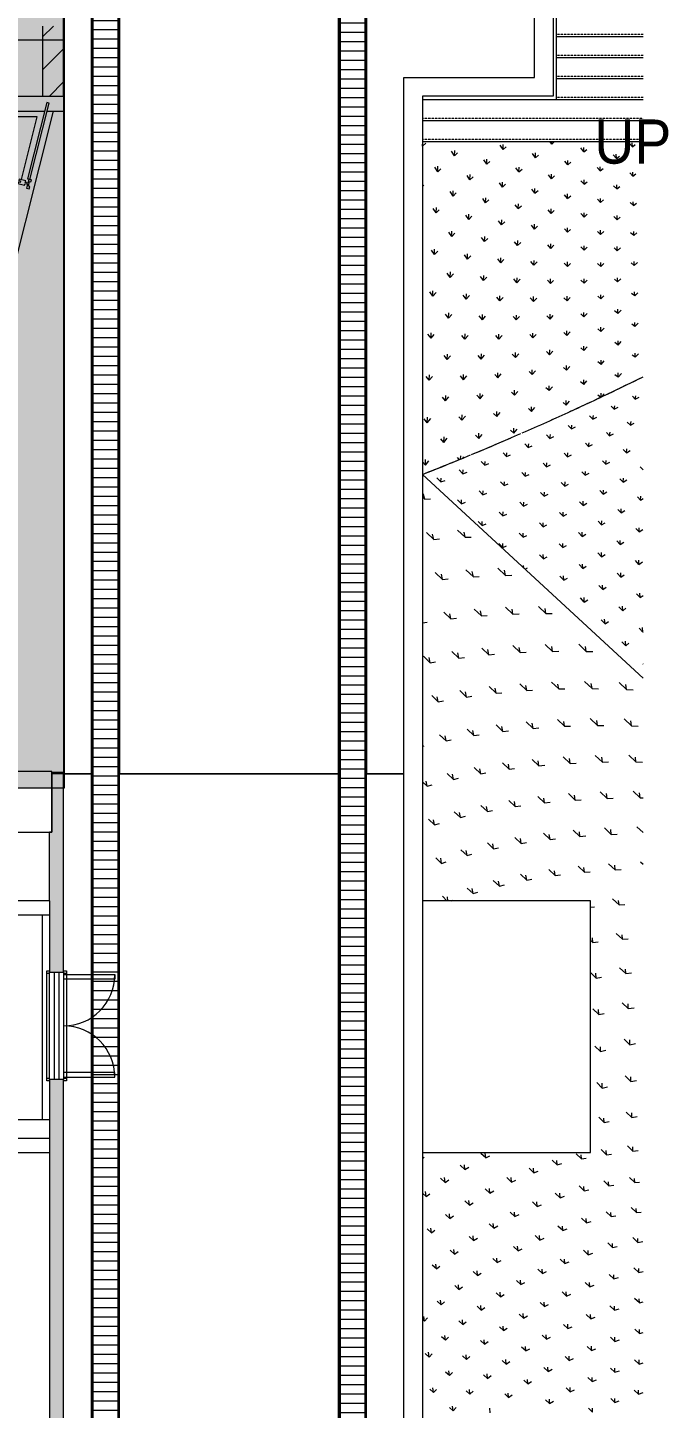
# Model space of a CAD drawing. Header units: millimetres. Extents: x -57519 to 497916, y -349472 to 446842.
# Drawn here: x 488209 to 495081, y 16939 to 31742 of the extents above; entities that cross this region are included whole.
import ezdxf

# ---------------------------------------------------------------- set-up
doc = ezdxf.new("R2010")
doc.units = ezdxf.units.MM
doc.linetypes.add('Overhead', pattern=[3.96875, 2.38125, -1.5875])
for name, color, linetype, lineweight in [('A-DETL-GENF', 92, 'Continuous', 5), ('A-DETL-THIN', 151, 'Continuous', 9), ('A-DOOR', 31, 'Continuous', 5), ('A-DOOR-FRAM', 31, 'Continuous', 5), ('A-FLOR', 192, 'Continuous', 5), ('A-FLOR-LEVL', 51, 'Continuous', 5), ('A-FLOR-PATT', 8, 'Continuous', 5), ('A-GLAZ-CURT', 52, 'Continuous', 20), ('A-GLAZ-CWMG', 51, 'Continuous', 20), ('A-WALL', 113, 'Continuous', 20), ('A-WALL-PATT', 111, 'Continuous', 20), ('Q-CASE', 31, 'Continuous', 5), ('S-COLS', 52, 'Continuous', 20), ('S-STRS', 31, 'Continuous', 5), ('S-STRS-IDEN', 31, 'Continuous', 5)]:
    doc.layers.add(name, color=color, linetype=linetype, lineweight=lineweight)
doc.styles.add('Swis721 BT', font='swiss.ttf', dxfattribs={"width": 0.9, "height": 473.035439})

# ---------------------------------------------------------------- blocks, each defined once
blk = doc.blocks.new('System Panel - _DLN__12_12mm laminated clear glass-11282538-1_F SINGLE OCCUPANCY DIAGRAM')
at = {"layer": 'A-GLAZ-CURT', "color": 191, "lineweight": 5}
for p, q in [((421, 13), (-421, 13)), ((-421, 13), (-421, -12)), ((421, -12), (421, 13)), ((-421, -12), (421, -12))]:
    blk.add_line(p, q, dxfattribs=at)
blk = doc.blocks.new('Rectangular Mullion - DLN_FRAME-11282517-1_F SINGLE OCCUPANCY DIAGRAM')
at = {"layer": 'A-GLAZ-CWMG', "color": 191, "lineweight": 5}
for p, q in [((-25, 100), (-10, 100)), ((-25, 27), (-25, 100)), ((-5, 27), (-25, 27)), ((-10, 100), (-10, 80)), ((-10, 80), (10, 80)), ((-5, 0), (-5, 27)), ((25, 27), (5, 27)), ((5, 27), (5, 0)), ((10, 80), (10, 100)), ((10, 100), (25, 100)), ((25, 100), (25, 27)), ((-50, -30), (-50, 0)), ((-50, 0), (-5, 0)), ((-25, -30), (-50, -30)), ((25, -15), (-25, -15)), ((-25, -15), (-25, -30)), ((5, 0), (50, 0)), ((25, -30), (25, -15)), ((50, -30), (25, -30)), ((50, 0), (50, -30))]:
    blk.add_line(p, q, dxfattribs=at)
blk = doc.blocks.new('DLN-Surface Channel-L1 - 300x150 _WD_-12820414-1_F SINGLE OCCUPANCY DIAGRAM')
at = {"layer": 'Q-CASE'}
h = blk.add_hatch(dxfattribs=at)
h.set_pattern_fill('FP_837', color=256, style=0, pattern_type=2)
h.set_pattern_definition([(90, (399820.45, 0), (-100, 6e-15), [])])
h.paths.add_polyline_path([(-26615, -285), (285, -285), (15, -15), (-26615, -15)], flags=0)
for p, q in [((10, -10), (-26615, -10)), ((15, -15), (-26615, -15)), ((-26615, -285), (285, -285)), ((290, -290), (-26615, -290))]:
    blk.add_line(p, q, dxfattribs=at)
blk = doc.blocks.new('DLN-Surface Channel-S1 - 300x150 _WD_-15637421-1_F SINGLE OCCUPANCY DIAGRAM')
at = {"layer": 'Q-CASE'}
h = blk.add_hatch(dxfattribs=at)
h.set_pattern_fill('FP_839', color=256, style=0, pattern_type=2)
h.set_pattern_definition([(270, (399805.45, 609.6), (100, 6e-15), [])])
h.paths.add_polyline_path([(21565, -135), (21565, 135), (-21565, 135), (-21565, -135), (20936, -135)], flags=0)
for p, q in [((-21565, 140), (21565, 140)), ((21565, 135), (-21565, 135)), ((-21565, -135), (21565, -135)), ((21565, -140), (-21565, -140))]:
    blk.add_line(p, q, dxfattribs=at)
blk = doc.blocks.new('DLN-Double Door-AP - _AP09_ 1100 x 2100 _WH_-10331310-1_F SINGLE OCCUPANCY DIAGRAM')
at = {"layer": 'A-DOOR', "color": 253}
for p, q in [((-550, 625), (-500, 625)), ((-550, 75), (-550, 625)), ((-500, 625), (-500, 75)), ((500, 625), (500, 75)), ((550, 625), (500, 625)), ((550, 75), (550, 625)), ((-575, 75), (575, 75)), ((-575, 25), (-575, 75)), ((-575, -25), (-575, 25)), ((-575, 25), (575, 25)), ((575, 75), (575, 25)), ((575, 25), (575, -25)), ((-575, -75), (-575, -25)), ((-575, -25), (575, -25)), ((575, -75), (-575, -75)), ((575, -25), (575, -75))]:
    blk.add_line(p, q, dxfattribs=at)
for centre, start, end in [((-550, 75), 0.0124, 90), ((550, 75), 90, 179.9876)]:
    blk.add_arc(centre, 550, start, end, dxfattribs=at)
at = {"layer": 'A-DOOR-FRAM', "color": 253}
for p, q in [((-590, 105), (-560, 105)), ((-590, 75), (-590, 105)), ((-575, 75), (-590, 75)), ((-560, 105), (-560, 75)), ((-560, 105), (560, 105)), ((560, 105), (590, 105)), ((560, 75), (560, 105)), ((590, 75), (575, 75)), ((590, 105), (590, 75)), ((-590, -75), (-575, -75)), ((-590, -105), (-590, -75)), ((-560, -105), (-590, -105)), ((-560, -75), (-560, -105)), ((560, -105), (-560, -105)), ((560, -105), (560, -75)), ((590, -105), (560, -105)), ((575, -75), (590, -75)), ((590, -75), (590, -105))]:
    blk.add_line(p, q, dxfattribs=at)
blk = doc.blocks.new('FP_1108-1_F SINGLE OCCUPANCY DIAGRAM')
at = {"layer": 'A-FLOR-PATT'}
for p, q in [((92639, 30473), (92641, 30521)), ((92639, 30470), (92673, 30502)), ((94024, 30494), (94004, 30520)), ((94024, 30494), (94024, 30520)), ((94024, 30494), (94056, 30520)), ((94889, 30466), (94856, 30502)), ((94889, 30466), (94888, 30507)), ((92982, 30369), (92951, 30418)), ((92982, 30369), (92984, 30426)), ((92982, 30369), (93015, 30400)), ((93504, 30435), (93472, 30482)), ((93504, 30435), (93505, 30488)), ((93504, 30435), (93537, 30464)), ((93849, 30348), (93817, 30392)), ((93849, 30348), (93850, 30399)), ((93849, 30348), (93882, 30376)), ((94370, 30412), (94337, 30452)), ((94370, 30412), (94370, 30458)), ((94370, 30412), (94402, 30437)), ((94718, 30340), (94685, 30377)), ((94718, 30340), (94717, 30384)), ((94718, 30340), (94750, 30365)), ((94889, 30466), (94921, 30488)), ((92802, 30198), (92771, 30248)), ((92802, 30198), (92804, 30256)), ((92802, 30198), (92836, 30230)), ((93327, 30277), (93295, 30324)), ((93327, 30277), (93328, 30331)), ((93327, 30277), (93360, 30307)), ((93673, 30195), (93641, 30239)), ((93673, 30195), (93674, 30247)), ((93673, 30195), (93706, 30224)), ((94196, 30272), (94164, 30312)), ((94196, 30272), (94196, 30319)), ((94196, 30272), (94229, 30299)), ((94545, 30206), (94512, 30243)), ((94545, 30206), (94544, 30251)), ((94545, 30206), (94577, 30232)), ((92639, 30038), (92654, 30053)), ((93148, 30110), (93116, 30158)), ((93148, 30110), (93149, 30166)), ((93148, 30110), (93181, 30142)), ((93495, 30033), (93463, 30078)), ((93495, 30033), (93496, 30087)), ((93495, 30033), (93529, 30064)), ((94021, 30123), (93989, 30165)), ((94021, 30123), (94022, 30173)), ((94021, 30123), (94054, 30152)), ((94371, 30063), (94338, 30101)), ((94371, 30063), (94371, 30109)), ((94371, 30063), (94403, 30090)), ((94721, 30013), (94721, 30057)), ((94895, 30151), (94861, 30186)), ((94895, 30151), (94894, 30193)), ((94895, 30151), (94927, 30176)), ((92967, 29936), (92936, 29984)), ((92967, 29936), (92969, 29994)), ((92967, 29936), (93001, 29970)), ((93316, 29864), (93284, 29909)), ((93316, 29864), (93317, 29919)), ((93845, 29967), (93812, 30009)), ((93845, 29967), (93845, 30017)), ((93845, 29967), (93878, 29997)), ((94195, 29911), (94162, 29950)), ((94195, 29911), (94195, 29959)), ((94195, 29911), (94228, 29940)), ((94547, 29866), (94547, 29912)), ((94721, 30013), (94688, 30048)), ((94721, 30013), (94754, 30040)), ((92785, 29755), (92753, 29803)), ((92785, 29755), (92787, 29813)), ((92785, 29755), (92819, 29789)), ((93316, 29864), (93350, 29896)), ((93666, 29802), (93634, 29844)), ((93666, 29802), (93667, 29854)), ((93666, 29802), (93700, 29833)), ((94018, 29751), (93985, 29790)), ((94018, 29751), (94019, 29800)), ((94018, 29751), (94051, 29781)), ((94371, 29711), (94371, 29758)), ((94547, 29866), (94514, 29902)), ((94547, 29866), (94580, 29895)), ((94900, 29834), (94866, 29866)), ((94900, 29834), (94899, 29876)), ((94900, 29834), (94932, 29861)), ((93135, 29686), (93103, 29732)), ((93135, 29686), (93136, 29743)), ((93135, 29686), (93169, 29720)), ((93486, 29629), (93454, 29672)), ((93486, 29629), (93488, 29683)), ((93486, 29629), (93520, 29662)), ((93840, 29582), (93807, 29623)), ((93840, 29582), (93840, 29634)), ((93840, 29582), (93873, 29615)), ((94371, 29711), (94338, 29748)), ((94371, 29711), (94404, 29741)), ((94725, 29683), (94692, 29717)), ((94725, 29683), (94725, 29727)), ((94725, 29683), (94758, 29712)), ((92952, 29502), (92920, 29548)), ((92952, 29502), (92954, 29559)), ((92952, 29502), (92986, 29537)), ((93305, 29448), (93273, 29492)), ((93305, 29448), (93306, 29504)), ((93305, 29448), (93339, 29483)), ((93659, 29406), (93660, 29459)), ((94194, 29548), (94161, 29585)), ((94194, 29548), (94194, 29596)), ((94194, 29548), (94227, 29579)), ((94549, 29524), (94515, 29558)), ((94549, 29524), (94549, 29570)), ((94549, 29524), (94582, 29555)), ((94905, 29514), (94871, 29544)), ((94905, 29514), (94904, 29556)), ((94905, 29514), (94938, 29543)), ((92767, 29309), (92735, 29357)), ((92767, 29309), (92769, 29369)), ((92767, 29309), (92802, 29346)), ((93121, 29260), (93123, 29317)), ((93659, 29406), (93627, 29447)), ((93659, 29406), (93693, 29440)), ((94015, 29376), (93982, 29414)), ((94015, 29376), (94015, 29426)), ((94015, 29376), (94048, 29409)), ((94371, 29357), (94338, 29392)), ((94371, 29357), (94371, 29404)), ((94371, 29357), (94405, 29389)), ((94728, 29351), (94695, 29382)), ((94728, 29351), (94728, 29395)), ((94728, 29351), (94762, 29382)), ((93121, 29260), (93089, 29305)), ((93121, 29260), (93156, 29296)), ((93477, 29222), (93445, 29264)), ((93477, 29222), (93478, 29276)), ((93477, 29222), (93511, 29257)), ((93834, 29196), (93801, 29234)), ((93834, 29196), (93835, 29247)), ((93834, 29196), (93868, 29230)), ((94192, 29182), (94159, 29217)), ((94192, 29182), (94192, 29230)), ((94192, 29182), (94226, 29215)), ((94550, 29180), (94517, 29212)), ((94550, 29180), (94550, 29226)), ((94550, 29180), (94584, 29213)), ((94909, 29191), (94875, 29220)), ((94909, 29191), (94909, 29234)), ((94909, 29191), (94943, 29223)), ((92936, 29065), (92904, 29110)), ((92936, 29065), (92938, 29123)), ((92936, 29065), (92971, 29102)), ((93293, 29031), (93261, 29073)), ((93293, 29031), (93295, 29086)), ((93293, 29031), (93328, 29067)), ((93652, 29008), (93619, 29048)), ((93652, 29008), (93653, 29061)), ((93652, 29008), (93686, 29044)), ((94011, 28998), (93978, 29034)), ((94011, 28998), (94011, 29048)), ((94011, 28998), (94045, 29033)), ((94371, 29001), (94337, 29034)), ((94371, 29001), (94371, 29048)), ((94371, 29001), (94405, 29035)), ((94731, 29016), (94697, 29046)), ((94731, 29016), (94731, 29061)), ((94731, 29016), (94765, 29050)), ((92748, 28862), (92717, 28908)), ((92748, 28862), (92751, 28921)), ((92748, 28862), (92784, 28901)), ((93107, 28832), (93075, 28874)), ((93107, 28832), (93109, 28889)), ((93107, 28832), (93142, 28870)), ((93467, 28813), (93469, 28868)), ((94552, 28833), (94551, 28879)), ((94552, 28833), (94585, 28868)), ((94914, 28866), (94879, 28893)), ((94914, 28866), (94913, 28909)), ((94914, 28866), (94947, 28900)), ((93467, 28813), (93435, 28853)), ((93467, 28813), (93502, 28850)), ((93828, 28807), (93795, 28844)), ((93828, 28807), (93829, 28859)), ((93828, 28807), (93863, 28843)), ((94190, 28813), (94156, 28847)), ((94190, 28813), (94190, 28862)), ((94190, 28813), (94224, 28849)), ((94552, 28833), (94518, 28863)), ((94734, 28679), (94733, 28723)), ((92919, 28626), (92887, 28669)), ((92919, 28626), (92922, 28684)), ((92919, 28626), (92955, 28665)), ((93281, 28611), (93248, 28651)), ((93281, 28611), (93283, 28667)), ((93281, 28611), (93316, 28649)), ((93644, 28608), (93610, 28646)), ((93644, 28608), (93645, 28661)), ((93644, 28608), (93678, 28646)), ((94007, 28618), (93973, 28653)), ((94007, 28618), (94007, 28669)), ((94007, 28618), (94041, 28655)), ((94370, 28642), (94336, 28673)), ((94370, 28642), (94370, 28689)), ((94370, 28642), (94404, 28678)), ((94734, 28679), (94699, 28706)), ((94734, 28679), (94768, 28714)), ((94917, 28538), (94917, 28582)), ((94917, 28538), (94951, 28575)), ((92730, 28412), (92697, 28457)), ((92730, 28412), (92732, 28472)), ((92730, 28412), (92765, 28453)), ((93093, 28401), (93060, 28442)), ((93093, 28401), (93095, 28458)), ((93093, 28401), (93128, 28441)), ((93457, 28402), (93424, 28440)), ((93457, 28402), (93458, 28457)), ((93457, 28402), (93492, 28441)), ((93822, 28416), (93788, 28451)), ((93822, 28416), (93823, 28468)), ((93822, 28416), (93857, 28454)), ((94187, 28443), (94153, 28475)), ((94187, 28443), (94187, 28492)), ((94187, 28443), (94222, 28481)), ((94552, 28483), (94518, 28512)), ((94552, 28483), (94552, 28530)), ((94552, 28483), (94586, 28520)), ((94917, 28538), (94883, 28563)), ((94002, 28236), (94003, 28287)), ((94002, 28236), (94037, 28275)), ((94369, 28280), (94335, 28310)), ((94369, 28280), (94369, 28328)), ((94369, 28280), (94404, 28319)), ((94736, 28339), (94701, 28365)), ((94736, 28339), (94736, 28384)), ((94736, 28339), (94770, 28377)), ((92903, 28184), (92870, 28226)), ((92903, 28184), (92905, 28243)), ((92903, 28184), (92938, 28225)), ((93269, 28188), (93235, 28227)), ((93269, 28188), (93270, 28245)), ((93269, 28188), (93304, 28229)), ((93635, 28206), (93602, 28241)), ((93635, 28206), (93636, 28259)), ((93635, 28206), (93670, 28245)), ((94002, 28236), (93968, 28269)), ((94553, 28131), (94518, 28158)), ((94553, 28131), (94553, 28178)), ((94553, 28131), (94587, 28171)), ((94921, 28208), (94886, 28231)), ((94921, 28208), (94921, 28252)), ((94921, 28208), (94955, 28246)), ((92710, 27961), (92678, 28003)), ((92710, 27961), (92713, 28021)), ((92710, 27961), (92746, 28003)), ((93078, 27968), (93045, 28008)), ((93078, 27968), (93080, 28025)), ((93078, 27968), (93114, 28010)), ((93446, 27988), (93413, 28025)), ((93446, 27988), (93448, 28043)), ((93446, 27988), (93482, 28029)), ((93815, 28022), (93781, 28055)), ((93815, 28022), (93816, 28074)), ((93815, 28022), (93850, 28063)), ((94184, 28069), (94150, 28100)), ((94184, 28069), (94184, 28119)), ((94184, 28069), (94219, 28109)), ((94738, 27996), (94703, 28020)), ((94738, 27996), (94738, 28041)), ((94738, 27996), (94772, 28036)), ((93626, 27801), (93592, 27835)), ((93626, 27801), (93627, 27854)), ((93626, 27801), (93662, 27843)), ((93997, 27851), (93963, 27882)), ((93997, 27851), (93998, 27902)), ((93997, 27851), (94032, 27893)), ((94368, 27916), (94333, 27944)), ((94368, 27916), (94368, 27965)), ((94368, 27916), (94402, 27957)), ((92885, 27741), (92852, 27781)), ((92885, 27741), (92888, 27800)), ((92885, 27741), (92921, 27784)), ((93256, 27764), (93222, 27801)), ((93256, 27764), (93257, 27820)), ((93256, 27764), (93291, 27806)), ((94180, 27694), (94146, 27722)), ((94180, 27694), (94181, 27744)), ((94180, 27694), (94216, 27736)), ((94551, 27778), (94518, 27802)), ((94553, 27778), (94553, 27824)), ((94555, 27779), (94587, 27818)), ((92690, 27507), (92657, 27548)), ((92690, 27507), (92693, 27567)), ((92690, 27507), (92727, 27551)), ((93062, 27533), (93029, 27571)), ((93062, 27533), (93065, 27591)), ((93062, 27533), (93099, 27577)), ((93435, 27572), (93401, 27607)), ((93435, 27572), (93437, 27628)), ((93435, 27572), (93471, 27616)), ((93808, 27626), (93774, 27658)), ((93808, 27626), (93809, 27678)), ((93808, 27626), (93843, 27669)), ((93242, 27337), (93244, 27394)), ((93617, 27393), (93583, 27426)), ((93617, 27393), (93618, 27447)), ((93617, 27393), (93653, 27437)), ((92867, 27295), (92834, 27334)), ((92867, 27295), (92870, 27354)), ((92867, 27295), (92904, 27340)), ((93242, 27337), (93208, 27373)), ((93242, 27337), (93278, 27382)), ((92670, 27051), (92672, 27111)), ((92670, 27051), (92707, 27097)), ((93034, 27109), (93013, 27132)), ((93047, 27115), (93049, 27153)), ((93070, 27124), (93083, 27141)), ((92670, 27051), (92639, 27087))]:
    blk.add_line(p, q, dxfattribs=at)
blk = doc.blocks.new('FP_1109-1_F SINGLE OCCUPANCY DIAGRAM')
at = {"layer": 'A-FLOR-PATT'}
for p, q in [((92662, 26686), (92640, 26707)), ((92662, 26686), (92649, 26744)), ((92662, 26686), (92725, 26691)), ((93096, 26278), (93014, 26354)), ((92760, 26255), (92680, 26330)), ((92760, 26255), (92747, 26312)), ((92760, 26255), (92822, 26260)), ((93096, 26278), (93084, 26334)), ((93096, 26278), (93160, 26281)), ((93185, 25855), (93105, 25930)), ((93185, 25855), (93173, 25910)), ((93529, 25870), (93448, 25946)), ((93529, 25870), (93518, 25925)), ((92854, 25827), (92776, 25901)), ((92854, 25827), (92842, 25884)), ((92854, 25827), (92915, 25833)), ((93185, 25855), (93248, 25858)), ((93529, 25870), (93595, 25871)), ((92944, 25403), (92867, 25475)), ((93270, 25435), (93192, 25508)), ((93270, 25435), (93259, 25490)), ((93609, 25455), (93530, 25530)), ((93609, 25455), (93599, 25509)), ((93962, 25462), (93881, 25538)), ((93962, 25462), (93953, 25516)), ((92640, 25360), (92689, 25368)), ((92944, 25403), (92932, 25459)), ((92944, 25403), (93004, 25410)), ((93270, 25435), (93332, 25440)), ((93609, 25455), (93674, 25457)), ((93962, 25462), (94030, 25462)), ((93029, 24982), (92955, 25053)), ((93029, 24982), (93018, 25038)), ((93350, 25019), (93274, 25091)), ((93350, 25019), (93340, 25074)), ((93350, 25019), (93412, 25024)), ((93685, 25043), (93607, 25117)), ((93685, 25043), (93675, 25098)), ((93685, 25043), (93749, 25046)), ((94033, 25055), (93954, 25130)), ((94033, 25055), (94024, 25109)), ((94033, 25055), (94100, 25056)), ((94395, 25054), (94314, 25131)), ((94395, 25054), (94387, 25107)), ((94395, 25054), (94464, 25053)), ((92722, 24934), (92649, 25003)), ((92722, 24934), (92710, 24990)), ((92722, 24934), (92779, 24944)), ((93029, 24982), (93089, 24990)), ((94100, 24652), (94022, 24725)), ((94457, 24656), (94377, 24731)), ((94827, 24647), (94746, 24723)), ((92808, 24513), (92737, 24581)), ((93111, 24565), (93038, 24634)), ((93111, 24565), (93100, 24620)), ((93111, 24565), (93169, 24574)), ((93427, 24606), (93353, 24677)), ((93427, 24606), (93417, 24661)), ((93427, 24606), (93488, 24612)), ((93757, 24635), (93681, 24707)), ((93757, 24635), (93747, 24689)), ((93757, 24635), (93820, 24639)), ((94100, 24652), (94091, 24705)), ((94100, 24652), (94166, 24654)), ((94457, 24656), (94449, 24709)), ((94457, 24656), (94525, 24655)), ((94827, 24647), (94820, 24699)), ((94827, 24647), (94898, 24644)), ((92808, 24513), (92797, 24569)), ((92808, 24513), (92864, 24524)), ((93824, 24230), (93750, 24301)), ((93824, 24230), (93816, 24284)), ((94163, 24252), (94086, 24324)), ((94163, 24252), (94154, 24305)), ((94514, 24261), (94437, 24334)), ((94514, 24261), (94507, 24313)), ((94880, 24257), (94800, 24332)), ((94880, 24257), (94873, 24309)), ((92891, 24096), (92821, 24162)), ((92891, 24096), (92880, 24151)), ((93189, 24152), (93117, 24220)), ((93189, 24152), (93179, 24207)), ((93189, 24152), (93246, 24161)), ((93500, 24197), (93427, 24266)), ((93500, 24197), (93490, 24251)), ((93500, 24197), (93560, 24204)), ((93824, 24230), (93887, 24235)), ((94163, 24252), (94227, 24254)), ((94514, 24261), (94582, 24261)), ((94880, 24257), (94950, 24255)), ((92640, 24036), (92658, 24041)), ((92891, 24096), (92946, 24107)), ((93569, 23791), (93497, 23859)), ((93569, 23791), (93560, 23845)), ((93888, 23828), (93815, 23897)), ((93888, 23828), (93880, 23881)), ((93888, 23828), (93949, 23834)), ((94221, 23854), (94147, 23925)), ((94221, 23854), (94214, 23907)), ((94221, 23854), (94285, 23858)), ((94568, 23869), (94492, 23940)), ((94568, 23869), (94561, 23920)), ((94568, 23869), (94635, 23870)), ((94928, 23870), (94851, 23943)), ((94928, 23870), (94922, 23921)), ((94928, 23870), (94997, 23869)), ((92970, 23683), (92902, 23747)), ((92970, 23683), (92960, 23737)), ((92970, 23683), (93024, 23695)), ((93263, 23743), (93193, 23809)), ((93263, 23743), (93253, 23797)), ((93263, 23743), (93319, 23753)), ((93569, 23791), (93627, 23799)), ((92689, 23609), (92640, 23655)), ((92689, 23609), (92678, 23664)), ((92689, 23609), (92741, 23624)), ((94618, 23479), (94543, 23550)), ((94973, 23486), (94897, 23558)), ((93334, 23339), (93266, 23404)), ((93334, 23339), (93325, 23393)), ((93634, 23391), (93565, 23457)), ((93634, 23391), (93626, 23444)), ((93634, 23391), (93692, 23399)), ((93948, 23431), (93877, 23499)), ((93948, 23431), (93940, 23483)), ((93948, 23431), (94009, 23437)), ((94276, 23461), (94203, 23530)), ((94276, 23461), (94269, 23513)), ((94276, 23461), (94339, 23465)), ((94618, 23479), (94611, 23531)), ((94618, 23479), (94683, 23481)), ((94973, 23486), (94967, 23537)), ((94973, 23486), (95005, 23486)), ((92769, 23195), (92703, 23257)), ((92769, 23195), (92758, 23250)), ((93045, 23274), (92978, 23336)), ((93045, 23274), (93035, 23328)), ((93045, 23274), (93098, 23287)), ((93334, 23339), (93389, 23350)), ((92769, 23195), (92820, 23210)), ((94006, 23039), (93936, 23105)), ((94327, 23071), (94256, 23139)), ((94327, 23071), (94321, 23122)), ((94663, 23093), (94591, 23162)), ((94663, 23093), (94658, 23144)), ((94663, 23093), (94728, 23096)), ((95005, 23112), (94939, 23175)), ((93401, 22938), (93334, 23001)), ((93401, 22938), (93392, 22991)), ((93401, 22938), (93455, 22950)), ((93697, 22996), (93629, 23060)), ((93697, 22996), (93689, 23048)), ((93697, 22996), (93754, 23005)), ((94006, 23039), (93998, 23091)), ((94006, 23039), (94065, 23046)), ((94327, 23071), (94389, 23076)), ((92844, 22782), (92780, 22843)), ((92844, 22782), (92834, 22837)), ((92844, 22782), (92894, 22798)), ((93116, 22866), (93051, 22928)), ((93116, 22866), (93107, 22920)), ((93116, 22866), (93168, 22881)), ((93756, 22603), (93689, 22666)), ((93756, 22603), (93748, 22655)), ((94060, 22653), (93992, 22717)), ((94060, 22653), (94053, 22704)), ((94060, 22653), (94118, 22661)), ((94376, 22688), (94307, 22754)), ((94376, 22688), (94370, 22738)), ((94376, 22688), (94437, 22693)), ((94706, 22712), (94635, 22779)), ((94706, 22712), (94701, 22762)), ((94706, 22712), (94770, 22715)), ((95005, 22769), (94978, 22795)), ((93181, 22458), (93118, 22518)), ((93181, 22458), (93173, 22512)), ((93463, 22537), (93398, 22599)), ((93463, 22537), (93455, 22591)), ((93463, 22537), (93517, 22551)), ((93756, 22603), (93812, 22614)), ((92901, 22382), (92852, 22431)), ((92912, 22382), (92905, 22425)), ((92949, 22382), (92963, 22387)), ((93181, 22458), (93233, 22473)), ((94747, 22337), (94677, 22403)), ((94747, 22337), (94742, 22386)), ((94439, 22312), (94483, 22317)), ((94747, 22337), (94809, 22341)), ((94465, 21934), (94439, 21958)), ((94465, 21934), (94460, 21984)), ((94465, 21934), (94524, 21942)), ((94785, 21968), (94717, 22032)), ((94785, 21968), (94780, 22017)), ((94785, 21968), (94846, 21973)), ((94819, 21600), (94753, 21663)), ((94819, 21600), (94815, 21649)), ((94501, 21553), (94439, 21611)), ((94501, 21553), (94496, 21604)), ((94501, 21553), (94560, 21563)), ((94819, 21600), (94880, 21607)), ((94528, 21161), (94465, 21222)), ((94528, 21161), (94525, 21214)), ((94528, 21161), (94587, 21174)), ((94846, 21225), (94781, 21287)), ((94846, 21225), (94843, 21276)), ((94846, 21225), (94907, 21235)), ((94863, 20837), (94801, 20898)), ((94863, 20837), (94862, 20889)), ((94548, 20764), (94487, 20824)), ((94548, 20764), (94546, 20816)), ((94548, 20764), (94606, 20778)), ((94863, 20837), (94924, 20850)), ((94567, 20374), (94508, 20433)), ((94874, 20443), (94813, 20503)), ((94874, 20443), (94873, 20495)), ((94874, 20443), (94934, 20456)), ((94567, 20374), (94564, 20425)), ((94567, 20374), (94623, 20386)), ((94588, 20005), (94530, 20063)), ((94588, 20005), (94585, 20052)), ((94588, 20005), (94642, 20014)), ((94883, 20057), (94824, 20116)), ((94883, 20057), (94882, 20107)), ((94883, 20057), (94941, 20068)), ((94613, 19658), (94556, 19715)), ((94613, 19658), (94610, 19703)), ((94896, 19696), (94838, 19754)), ((94896, 19696), (94894, 19742)), ((94896, 19696), (94951, 19703)), ((92640, 19622), (92657, 19634)), ((93094, 19499), (93044, 19547)), ((93094, 19499), (93088, 19550)), ((93318, 19624), (93266, 19673)), ((93318, 19624), (93312, 19675)), ((93318, 19624), (93361, 19646)), ((94084, 19550), (94030, 19602)), ((94084, 19550), (94080, 19597)), ((94084, 19550), (94132, 19564)), ((94344, 19614), (94288, 19668)), ((94344, 19614), (94340, 19659)), ((94344, 19614), (94393, 19623)), ((94613, 19658), (94665, 19666)), ((92881, 19361), (92832, 19407)), ((92881, 19361), (92874, 19413)), ((93094, 19499), (93135, 19524)), ((93593, 19364), (93542, 19413)), ((93593, 19364), (93588, 19413)), ((93834, 19466), (93781, 19516)), ((93834, 19466), (93829, 19514)), ((93834, 19466), (93880, 19483)), ((94914, 19360), (94858, 19416)), ((94914, 19360), (94911, 19403)), ((92679, 19212), (92640, 19248)), ((92679, 19212), (92672, 19264)), ((92881, 19361), (92920, 19388)), ((93362, 19247), (93312, 19294)), ((93362, 19247), (93357, 19297)), ((93362, 19247), (93405, 19270)), ((93593, 19364), (93638, 19385)), ((94116, 19198), (94063, 19248)), ((94116, 19198), (94112, 19245)), ((94373, 19273), (94319, 19325)), ((94373, 19273), (94369, 19318)), ((94373, 19273), (94422, 19284)), ((94638, 19326), (94583, 19380)), ((94638, 19326), (94635, 19369)), ((94638, 19326), (94689, 19333)), ((94914, 19360), (94967, 19365)), ((92679, 19212), (92716, 19241)), ((93142, 19117), (93093, 19163)), ((93142, 19117), (93136, 19167)), ((93142, 19117), (93183, 19142)), ((93868, 19105), (93817, 19153)), ((93868, 19105), (93864, 19152)), ((93868, 19105), (93914, 19123)), ((94116, 19198), (94163, 19213)), ((92933, 18975), (92886, 19019)), ((92933, 18975), (92927, 19026)), ((92933, 18975), (92972, 19002)), ((93630, 18995), (93580, 19042)), ((93630, 18995), (93626, 19044)), ((93630, 18995), (93674, 19017)), ((94397, 18930), (94344, 18980)), ((94397, 18930), (94394, 18976)), ((94661, 18995), (94607, 19047)), ((94661, 18995), (94658, 19039)), ((94661, 18995), (94711, 19005)), ((94933, 19038), (94878, 19092)), ((94933, 19038), (94930, 19081)), ((94933, 19038), (94985, 19044)), ((92736, 18821), (92689, 18864)), ((92736, 18821), (92728, 18872)), ((92736, 18821), (92772, 18851)), ((93403, 18873), (93354, 18918)), ((93403, 18873), (93398, 18922)), ((93403, 18873), (93445, 18897)), ((94143, 18845), (94091, 18894)), ((94143, 18845), (94139, 18892)), ((94143, 18845), (94190, 18863)), ((94397, 18930), (94446, 18944)), ((93187, 18738), (93140, 18782)), ((93187, 18738), (93181, 18788)), ((93187, 18738), (93227, 18764)), ((93664, 18629), (93615, 18674)), ((93664, 18629), (93659, 18677)), ((93898, 18744), (93848, 18791)), ((93898, 18744), (93894, 18792)), ((93898, 18744), (93943, 18764)), ((94678, 18663), (94626, 18713)), ((94678, 18663), (94676, 18707)), ((94678, 18663), (94728, 18675)), ((94948, 18719), (94895, 18771)), ((94948, 18719), (94947, 18761)), ((94948, 18719), (95000, 18727)), ((92983, 18592), (92936, 18635)), ((92983, 18592), (92976, 18642)), ((92983, 18592), (93020, 18620)), ((93441, 18502), (93393, 18546)), ((93441, 18502), (93436, 18551)), ((93441, 18502), (93482, 18526)), ((93664, 18629), (93707, 18651)), ((94165, 18493), (94115, 18540)), ((94165, 18493), (94162, 18539)), ((94165, 18493), (94212, 18512)), ((94417, 18586), (94366, 18635)), ((94417, 18586), (94415, 18632)), ((94417, 18586), (94465, 18602)), ((92789, 18434), (92744, 18475)), ((92789, 18434), (92782, 18485)), ((92789, 18434), (92824, 18464)), ((93229, 18364), (93183, 18406)), ((93229, 18364), (93224, 18413)), ((93229, 18364), (93268, 18390)), ((93924, 18385), (93875, 18431)), ((93924, 18385), (93921, 18433)), ((93924, 18385), (93968, 18406)), ((94691, 18328), (94640, 18376)), ((94691, 18328), (94690, 18372)), ((94959, 18396), (94906, 18446)), ((94959, 18396), (94958, 18439)), ((94959, 18396), (95005, 18405)), ((93029, 18213), (92984, 18255)), ((93029, 18213), (93023, 18263)), ((93029, 18213), (93066, 18242)), ((93694, 18266), (93647, 18310)), ((93694, 18266), (93690, 18314)), ((93694, 18266), (93736, 18289)), ((94432, 18242), (94382, 18289)), ((94432, 18242), (94430, 18288)), ((94432, 18242), (94480, 18259)), ((94691, 18328), (94741, 18342)), ((92838, 18050), (92795, 18090)), ((92838, 18050), (92832, 18101)), ((92838, 18050), (92873, 18082)), ((93476, 18136), (93430, 18178)), ((93476, 18136), (93471, 18184)), ((93476, 18136), (93516, 18161)), ((93947, 18030), (93899, 18074)), ((93947, 18030), (93944, 18077)), ((94184, 18142), (94135, 18188)), ((94184, 18142), (94181, 18188)), ((94184, 18142), (94229, 18162)), ((94965, 18070), (94913, 18118)), ((94965, 18070), (94964, 18113)), ((94965, 18070), (95005, 18080)), ((92659, 17875), (92652, 17926)), ((93268, 17993), (93224, 18035)), ((93268, 17993), (93263, 18042)), ((93268, 17993), (93307, 18021)), ((93722, 17908), (93676, 17951)), ((93722, 17908), (93718, 17955)), ((93722, 17908), (93763, 17932)), ((93947, 18030), (93990, 18052)), ((94443, 17899), (94395, 17945)), ((94443, 17899), (94442, 17945)), ((94443, 17899), (94490, 17918)), ((94699, 17992), (94649, 18039)), ((94699, 17992), (94698, 18036)), ((94699, 17992), (94748, 18008)), ((92659, 17875), (92640, 17892)), ((92659, 17875), (92692, 17909)), ((93072, 17838), (93028, 17878)), ((93072, 17838), (93066, 17888)), ((93072, 17838), (93108, 17868)), ((93508, 17774), (93463, 17815)), ((93508, 17774), (93504, 17822)), ((93508, 17774), (93547, 17800)), ((94199, 17795), (94152, 17839)), ((94199, 17795), (94197, 17841)), ((94199, 17795), (94244, 17815)), ((94965, 17742), (94915, 17789)), ((94965, 17742), (94965, 17785)), ((92885, 17670), (92843, 17708)), ((92885, 17670), (92879, 17720)), ((92885, 17670), (92919, 17702)), ((93304, 17626), (93261, 17666)), ((93304, 17626), (93300, 17675)), ((93304, 17626), (93342, 17655)), ((93968, 17681), (93922, 17723)), ((93968, 17681), (93965, 17727)), ((93968, 17681), (94010, 17703)), ((94702, 17657), (94654, 17702)), ((94702, 17657), (94702, 17701)), ((94702, 17657), (94751, 17674)), ((94965, 17742), (95005, 17753)), ((92709, 17490), (92668, 17528)), ((92709, 17490), (92702, 17541)), ((92709, 17490), (92741, 17525)), ((93111, 17465), (93069, 17503)), ((93111, 17465), (93106, 17514)), ((93111, 17465), (93147, 17496)), ((93747, 17555), (93702, 17596)), ((93747, 17555), (93744, 17601)), ((93747, 17555), (93788, 17579)), ((94213, 17454), (94167, 17496)), ((94213, 17454), (94211, 17499)), ((94213, 17454), (94257, 17475)), ((94452, 17560), (94404, 17604)), ((94452, 17560), (94451, 17605)), ((94452, 17560), (94498, 17579)), ((92928, 17291), (92887, 17328)), ((92928, 17291), (92922, 17341)), ((92928, 17291), (92961, 17324)), ((93537, 17414), (93493, 17454)), ((93537, 17414), (93533, 17462)), ((93537, 17414), (93576, 17442)), ((93986, 17336), (93941, 17377)), ((93986, 17336), (93984, 17381)), ((93986, 17336), (94028, 17359)), ((94703, 17326), (94656, 17370)), ((94703, 17326), (94703, 17369)), ((94703, 17326), (94751, 17343)), ((94961, 17415), (94913, 17460)), ((94961, 17415), (94962, 17458)), ((94961, 17415), (95005, 17428)), ((93337, 17260), (93294, 17298)), ((93337, 17260), (93333, 17308)), ((93337, 17260), (93374, 17290)), ((93769, 17203), (93726, 17243)), ((93769, 17203), (93766, 17250)), ((93769, 17203), (93809, 17229)), ((94458, 17228), (94412, 17270)), ((94458, 17228), (94457, 17271)), ((94458, 17228), (94503, 17247)), ((92756, 17108), (92716, 17144)), ((92756, 17108), (92750, 17158)), ((92756, 17108), (92787, 17143)), ((93147, 17092), (93106, 17129)), ((93147, 17092), (93142, 17141)), ((93147, 17092), (93181, 17124)), ((93562, 17055), (93520, 17094)), ((93562, 17055), (93559, 17103)), ((93562, 17055), (93600, 17084)), ((94001, 16992), (93958, 17032)), ((94001, 16992), (93999, 17038)), ((94224, 17117), (94180, 17158)), ((94224, 17117), (94223, 17162)), ((94224, 17117), (94268, 17139)), ((94703, 17001), (94657, 17044)), ((94703, 17001), (94703, 17044)), ((94955, 17092), (94908, 17136)), ((94955, 17092), (94956, 17134)), ((94955, 17092), (95004, 17108)), ((92967, 16913), (92927, 16950)), ((92967, 16913), (92962, 16963)), ((92967, 16913), (93000, 16948)), ((93365, 16893), (93361, 16942)), ((94001, 16992), (94042, 17017)), ((94463, 16899), (94418, 16940)), ((94463, 16899), (94462, 16942)), ((94703, 17001), (94749, 17019))]:
    blk.add_line(p, q, dxfattribs=at)
blk = doc.blocks.new('FP_1110-1_F SINGLE OCCUPANCY DIAGRAM')
at = {"layer": 'A-FLOR-PATT'}
for p, q in [((94694, 27652), (94661, 27684)), ((94694, 27652), (94701, 27689)), ((94921, 27760), (94889, 27790)), ((94921, 27760), (94928, 27795)), ((94921, 27760), (94963, 27780)), ((94465, 27546), (94431, 27579)), ((94465, 27546), (94472, 27583)), ((94465, 27546), (94508, 27566)), ((94694, 27652), (94736, 27672)), ((94235, 27441), (94201, 27477)), ((94235, 27441), (94241, 27480)), ((94235, 27441), (94278, 27461)), ((94645, 27366), (94611, 27400)), ((94645, 27366), (94651, 27405)), ((94645, 27366), (94687, 27387)), ((94868, 27481), (94835, 27513)), ((94868, 27481), (94875, 27519)), ((94868, 27481), (94910, 27502)), ((93772, 27241), (93736, 27279)), ((93772, 27241), (93778, 27280)), ((93772, 27241), (93816, 27259)), ((94004, 27339), (93969, 27376)), ((94004, 27339), (94010, 27379)), ((94004, 27339), (94048, 27358)), ((94419, 27252), (94385, 27288)), ((94419, 27252), (94425, 27292)), ((94419, 27252), (94462, 27274)), ((93306, 27051), (93267, 27092)), ((93306, 27051), (93310, 27092)), ((93540, 27145), (93502, 27184)), ((93540, 27145), (93544, 27185)), ((93540, 27145), (93584, 27162)), ((94194, 27142), (94158, 27179)), ((94194, 27142), (94198, 27182)), ((94194, 27142), (94236, 27162)), ((94605, 27062), (94570, 27098)), ((94605, 27062), (94609, 27103)), ((94825, 27184), (94791, 27218)), ((94825, 27184), (94830, 27225)), ((94825, 27184), (94866, 27207)), ((93072, 26960), (93032, 27002)), ((93072, 26960), (93075, 27001)), ((93072, 26960), (93116, 26977)), ((93306, 27051), (93350, 27068)), ((93741, 26932), (93703, 26972)), ((93741, 26932), (93744, 26974)), ((93741, 26932), (93784, 26951)), ((93968, 27035), (93931, 27074)), ((93968, 27035), (93972, 27076)), ((93968, 27035), (94010, 27055)), ((94384, 26943), (94348, 26980)), ((94384, 26943), (94388, 26984)), ((94384, 26943), (94425, 26965)), ((94605, 27062), (94646, 27084)), ((95005, 27002), (94972, 27035)), ((92836, 26871), (92794, 26914)), ((92836, 26871), (92838, 26913)), ((92836, 26871), (92880, 26887)), ((93514, 26832), (93475, 26873)), ((93514, 26832), (93517, 26874)), ((93514, 26832), (93556, 26851)), ((94164, 26828), (94127, 26867)), ((94164, 26828), (94167, 26871)), ((94164, 26828), (94205, 26849)), ((94791, 26869), (94756, 26905)), ((94791, 26869), (94795, 26912)), ((94791, 26869), (94831, 26894)), ((93056, 26638), (93015, 26681)), ((93056, 26638), (93057, 26681)), ((93056, 26638), (93099, 26655)), ((93286, 26734), (93245, 26776)), ((93286, 26734), (93288, 26777)), ((93286, 26734), (93328, 26752)), ((93723, 26612), (93683, 26653)), ((93723, 26612), (93724, 26655)), ((93943, 26719), (93905, 26759)), ((93943, 26719), (93946, 26761)), ((93943, 26719), (93985, 26739)), ((94361, 26620), (94324, 26659)), ((94361, 26620), (94363, 26664)), ((94576, 26742), (94540, 26779)), ((94576, 26742), (94579, 26785)), ((94576, 26742), (94616, 26765)), ((94978, 26675), (94943, 26712)), ((94978, 26675), (94981, 26719)), ((94978, 26675), (95005, 26693)), ((93501, 26507), (93460, 26549)), ((93501, 26507), (93502, 26551)), ((93501, 26507), (93542, 26526)), ((93723, 26612), (93764, 26632)), ((94147, 26504), (94109, 26544)), ((94147, 26504), (94148, 26547)), ((94147, 26504), (94187, 26525)), ((94361, 26620), (94401, 26643)), ((94768, 26539), (94732, 26577)), ((94768, 26539), (94770, 26584)), ((94768, 26539), (94807, 26564)), ((93278, 26403), (93236, 26447)), ((93278, 26403), (93278, 26448)), ((93278, 26403), (93320, 26422)), ((93933, 26390), (93893, 26432)), ((93933, 26390), (93933, 26435)), ((93933, 26390), (93973, 26411)), ((94560, 26411), (94522, 26450)), ((94560, 26411), (94561, 26455)), ((94560, 26411), (94599, 26434)), ((94962, 26335), (94925, 26374)), ((94962, 26335), (94963, 26381)), ((94962, 26335), (95000, 26362)), ((93501, 26167), (93459, 26211)), ((93501, 26167), (93500, 26213)), ((93717, 26278), (93677, 26321)), ((93717, 26278), (93717, 26323)), ((93717, 26278), (93758, 26299)), ((94144, 26167), (94104, 26209)), ((94144, 26167), (94144, 26213)), ((94352, 26288), (94313, 26328)), ((94352, 26288), (94352, 26332)), ((94352, 26288), (94391, 26310)), ((94759, 26200), (94722, 26240)), ((94759, 26200), (94760, 26245)), ((94759, 26200), (94797, 26225)), ((93501, 26167), (93541, 26188)), ((93935, 26048), (93894, 26091)), ((93935, 26048), (93934, 26094)), ((93935, 26048), (93974, 26070)), ((94144, 26167), (94183, 26190)), ((94558, 26070), (94519, 26111)), ((94558, 26070), (94557, 26116)), ((94558, 26070), (94596, 26094)), ((93724, 25950), (93723, 25977)), ((93738, 25937), (93764, 25952)), ((94357, 25943), (94317, 25985)), ((94357, 25943), (94355, 25990)), ((94357, 25943), (94394, 25967)), ((94960, 25988), (94923, 26028)), ((94960, 25988), (94960, 26034)), ((94960, 25988), (94997, 26014)), ((94154, 25817), (94113, 25860)), ((94154, 25817), (94152, 25864)), ((94154, 25817), (94192, 25840)), ((94571, 25717), (94530, 25760)), ((94571, 25717), (94568, 25765)), ((94765, 25851), (94727, 25892)), ((94765, 25851), (94764, 25898)), ((94765, 25851), (94802, 25876)), ((93983, 25711), (93989, 25714)), ((94374, 25584), (94333, 25628)), ((94374, 25584), (94371, 25632)), ((94571, 25717), (94607, 25742)), ((94974, 25631), (94935, 25672)), ((94974, 25631), (94971, 25679)), ((94974, 25631), (95005, 25654)), ((94374, 25584), (94411, 25609)), ((94786, 25490), (94745, 25533)), ((94786, 25490), (94782, 25539)), ((94786, 25490), (94821, 25517)), ((94596, 25350), (94554, 25394)), ((94596, 25350), (94592, 25399)), ((94596, 25350), (94632, 25376)), ((95002, 25262), (94961, 25305)), ((95002, 25262), (94998, 25312)), ((95002, 25262), (95005, 25264)), ((94819, 25114), (94777, 25158)), ((94819, 25114), (94814, 25165)), ((94819, 25114), (94853, 25142)), ((95005, 24917), (95001, 24921))]:
    blk.add_line(p, q, dxfattribs=at)

msp = doc.modelspace()

# ---------------------------------------------------------------- hatches: boundary and pattern name
at = {"layer": 'A-DETL-GENF', "transparency": 33554585}
msp.add_hatch(color=201, dxfattribs=at).paths.add_polyline_path([(488604.7, 23590.5), (488604.7, 34332.5), (487469.7, 34332.5), (487469.7, 39682.5), (486244.7, 39682.5), (486244.7, 52007.5), (462944.7, 52007.5), (462944.7, 45707.5), (437594.7, 45707.5), (437594.7, 33907.5), (444694.7, 33907.5), (444694.7, 31607.5), (476494.7, 31607.5), (476494.7, 29767.5), (475294.7, 29767.5), (475294.7, 27367.5), (476494.7, 27367.5), (476494.7, 26157.5), (478644.7, 26157.5), (478644.7, 23590.5), (487915.4, 23590.5)], flags=0)
at = {"layer": 'A-WALL-PATT', "lineweight": 5}
h = msp.add_hatch(dxfattribs=at)
h.set_pattern_fill('FP_843', color=253, style=0, pattern_type=2)
h.set_pattern_definition([(45, (399805.45, 0), (-176.7767, 176.7767), [])])
h.paths.add_polyline_path([(488594.7, 31007.5), (488594.7, 31757.5), (488369.7, 31757.5), (488369.7, 31007.5)], flags=0)
h.paths.add_polyline_path([(488369.7, 33732.5), (488594.7, 33732.5), (488594.7, 34107.5), (488369.7, 34107.5), (488369.7, 33957.5)], flags=0)
at = {"layer": 'A-WALL-PATT', "lineweight": 5, "transparency": 33554432}
h = msp.add_hatch(color=253, dxfattribs=at)
h.paths.add_polyline_path([(488444.7, 15724.2), (488594.7, 15724.2), (488594.7, 20464.8), (488444.7, 20464.8), (488444.7, 16624.7)], flags=0)
h.paths.add_polyline_path([(488544.7, 21614.8), (488594.7, 21614.8), (488594.7, 23740.5), (488469.7, 23740.5), (488469.7, 23115.8), (488444.7, 23115.8), (488444.7, 21614.8), (488494.7, 21614.8)], flags=0)

# ---------------------------------------------------------------- linework, layer by layer
at = {"layer": 'A-DETL-THIN', "lineweight": 5}
for p, q in [((488604.7, 23590.5), (488604.7, 34332.5)), ((478644.7, 23590.5), (488604.7, 23590.5))]:
    msp.add_line(p, q, dxfattribs=at)
at = {"layer": 'A-FLOR', "color": 253}
for p, q in [((491544.7, 23740.5), (491544.7, 48707.7)), ((491844.7, 48707.7), (491844.7, 23740.5)), ((489194.7, 34632.5), (489194.7, 23740.5)), ((488894.7, 23740.5), (488894.7, 34332.5)), ((488594.7, 23740.5), (488894.7, 23740.5)), ((489194.7, 23740.5), (491544.7, 23740.5)), ((491844.7, 23740.5), (492244.7, 23740.5))]:
    msp.add_line(p, q, dxfattribs=at)
at = {"layer": 'A-FLOR', "color": 191}
msp.add_line((488594.7, 31007.5), (488594.7, 23593.1), dxfattribs=at)
at = {"layer": 'A-FLOR'}
for p, q in [((488481.8, 30847.5), (487368, 26419)), ((487621.7, 30847.5), (488391.6, 30847.5)), ((488417.4, 30847.5), (488594.7, 30847.5)), ((488311.3, 30784.5), (487621.7, 30784.5)), ((488142.4, 30113.1), (488311.3, 30784.5)), ((494810.5, 24767.3), (492444.7, 26952.9)), ((488594.7, 23755.5), (488469.7, 23755.5)), ((488594.7, 21629.8), (488594.7, 23590.5)), ((488444.7, 22382.3), (488444.7, 23115.8)), ((494244.7, 22382.3), (492444.7, 22382.3)), ((494244.7, 19682.3), (494244.7, 22382.3)), ((487244.7, 22232.3), (488444.7, 22232.3)), ((488369.7, 20033.8), (488369.7, 22232.3)), ((488444.7, 22232.3), (488444.7, 21629.8)), ((488444.7, 20449.8), (488444.7, 20033.8)), ((488594.7, 14624.2), (488594.7, 20449.8)), ((488444.7, 20033.8), (487244.7, 20033.8)), ((492444.7, 19682.3), (494244.7, 19682.3))]:
    msp.add_line(p, q, dxfattribs=at)
for start, end in [(294.69356, 296.22826), (295.7765, 296.2282), (294.66706, 295.75667), (293.61063, 294.6669), (293.61062, 294.66478), (292.52769, 293.5773), (292.52768, 293.35873), (291.49203, 292.2732), (291.49235, 292.50693)]:
    msp.add_arc((480973.4, 56086.5), 31310.7, start, end, dxfattribs=at)
at = {"layer": 'A-FLOR-LEVL', "color": 191}
for p in [(488604.7, 23740.5), (488594.7, 23593.1)]:
    msp.add_line(p, (488594.7, 23740.5), dxfattribs=at)
at = {"layer": 'A-FLOR-LEVL', "color": 253}
for p, q in [((488894.7, 23740.5), (488604.7, 23740.5)), ((488894.7, 15724.2), (488894.7, 23740.5)), ((491544.7, 23740.5), (489194.7, 23740.5)), ((489194.7, 15724.2), (489194.7, 23740.5)), ((491544.7, 15724.2), (491544.7, 23740.5)), ((492244.7, 23740.5), (491844.7, 23740.5)), ((491844.7, 15724.2), (491844.7, 23740.5)), ((488594.7, 21629.8), (488594.7, 23590.5)), ((488594.7, 18103.4), (488594.7, 20449.8))]:
    msp.add_line(p, q, dxfattribs=at)
at = {"layer": 'A-WALL', "color": 253, "lineweight": 5}
for p, q in [((493644.7, 31207.5), (493644.7, 45156.9)), ((493844.7, 32607.5), (493844.7, 31007.5)), ((492244.7, 31207.5), (493644.7, 31207.5)), ((492244.7, 4857.5), (492244.7, 31207.5)), ((493844.7, 31007.5), (492444.7, 31007.5)), ((492444.7, 31007.5), (492444.7, 4657.5)), ((488469.7, 23740.5), (488469.7, 23115.8)), ((488594.7, 21629.8), (488594.7, 23590.5)), ((488469.7, 23115.8), (488444.7, 23115.8)), ((488444.7, 22382.3), (487244.7, 22382.3)), ((488444.7, 22382.3), (488444.7, 22232.3)), ((488444.7, 21614.8), (488594.7, 21614.8)), ((488594.7, 20464.8), (488444.7, 20464.8)), ((488594.7, 15724.2), (488594.7, 20449.8)), ((488444.7, 20033.8), (488444.7, 15724.2)), ((488444.7, 19832.3), (487244.7, 19832.3)), ((481919.7, 19682.3), (488444.7, 19682.3))]:
    msp.add_line(p, q, dxfattribs=at)
at = {"layer": 'A-WALL', "color": 221}
for p, q in [((488594.7, 31007.5), (488594.7, 31982.5)), ((488369.7, 31757.5), (488369.7, 31007.5)), ((488369.7, 31007.5), (488594.7, 31007.5))]:
    msp.add_line(p, q, dxfattribs=at)
at = {"layer": 'A-WALL', "color": 191, "lineweight": 5}
for p, q in [((488594.7, 23740.5), (488469.7, 23740.5)), ((488594.7, 23593.1), (488594.7, 23740.5))]:
    msp.add_line(p, q, dxfattribs=at)
at = {"layer": 'S-COLS', "color": 221}
for p, q in [((488594.7, 31607.5), (487844.7, 31607.5)), ((488594.7, 31007.5), (488594.7, 31607.5)), ((487844.7, 31007.5), (488594.7, 31007.5)), ((488469.7, 23765.8), (487819.7, 23765.8)), ((488469.7, 23740.5), (488469.7, 23765.8))]:
    msp.add_line(p, q, dxfattribs=at)
at = {"layer": 'S-COLS', "color": 191, "lineweight": 5}
msp.add_line((488469.7, 23590.5), (488469.7, 23740.5), dxfattribs=at)
at = {"layer": 'S-COLS', "color": 253, "lineweight": 5}
for p, q in [((488469.7, 23115.8), (488469.7, 23590.5)), ((488444.7, 23115.8), (488469.7, 23115.8))]:
    msp.add_line(p, q, dxfattribs=at)
at = {"layer": 'S-COLS', "color": 53}
msp.add_line((487819.7, 23115.8), (488444.7, 23115.8), dxfattribs=at)
at = {"layer": 'S-STRS', "color": 253}
for p, q in [((493879.7, 31647.5), (493879.7, 31872.5)), ((493879.7, 31422.5), (493879.7, 31647.5)), ((493879.7, 31647.5), (494810.5, 31647.5)), ((493879.7, 31197.5), (493879.7, 31422.5)), ((493879.7, 31422.5), (494810.5, 31422.5)), ((493879.7, 30972.5), (493879.7, 31197.5)), ((493879.7, 31197.5), (494810.5, 31197.5)), ((492444.7, 30972.5), (493879.7, 30972.5)), ((493879.7, 30972.5), (494810.5, 30972.5)), ((492444.7, 30747.5), (494810.5, 30747.5)), ((492444.7, 30522.5), (494810.5, 30522.5))]:
    msp.add_line(p, q, dxfattribs=at)
at = {"layer": 'S-STRS', "color": 253, "linetype": 'Overhead'}
for p, q in [((493879.7, 31672.5), (494810.5, 31672.5)), ((493879.7, 31447.5), (494810.5, 31447.5)), ((493879.7, 31222.5), (494810.5, 31222.5)), ((493879.7, 30997.5), (494810.5, 30997.5)), ((492444.7, 30772.5), (494810.5, 30772.5)), ((492444.7, 30547.5), (494810.5, 30547.5))]:
    msp.add_line(p, q, dxfattribs=at)

# ---------------------------------------------------------------- block references
at = {"layer": 'A-DOOR', "color": 253, "rotation": 269.9999999999999}
msp.add_blockref('DLN-Double Door-AP - _AP09_ 1100 x 2100 _WH_-10331310-1_F SINGLE OCCUPANCY DIAGRAM', (488519.7, 21039.8), dxfattribs=at)
at = {"layer": 'A-FLOR'}
for name in ['FP_1108-1_F SINGLE OCCUPANCY DIAGRAM', 'FP_1110-1_F SINGLE OCCUPANCY DIAGRAM', 'FP_1109-1_F SINGLE OCCUPANCY DIAGRAM']:
    msp.add_blockref(name, (399805.4, 0), dxfattribs=at)
at = {"layer": 'A-GLAZ-CURT', "color": 191, "lineweight": 5, "rotation": 255.882155787932}
msp.add_blockref('System Panel - _DLN__12_12mm laminated clear glass-11282538-1_F SINGLE OCCUPANCY DIAGRAM', (488323.9, 30526.9), dxfattribs=at)
at = {"layer": 'A-GLAZ-CWMG', "color": 191, "lineweight": 5, "extrusion": (0, 0, -1), "rotation": 284.1178442120681}
msp.add_blockref('Rectangular Mullion - DLN_FRAME-11282517-1_F SINGLE OCCUPANCY DIAGRAM', (-488209.1, 30070.5), dxfattribs=at)
at = {"layer": 'Q-CASE'}
for name, p, rotation in [('DLN-Surface Channel-S1 - 300x150 _WD_-15637421-1_F SINGLE OCCUPANCY DIAGRAM', (491694.7, 27132.6), 269.9999999999994), ('DLN-Surface Channel-L1 - 300x150 _WD_-12820414-1_F SINGLE OCCUPANCY DIAGRAM', (488894.7, 34332.5), 89.99999999999955)]:
    msp.add_blockref(name, p, dxfattribs=dict(at, rotation=rotation))

# ---------------------------------------------------------------- texts
at = {"layer": 'S-STRS-IDEN', "insert": (494286.3, 30757.4), "char_height": 473.04, "width": 942.857, "attachment_point": 1, "line_spacing_factor": 1.00667, "style": 'Swis721 BT'}
msp.add_mtext('UP', dxfattribs=at)

doc.saveas('drawing.dxf')
